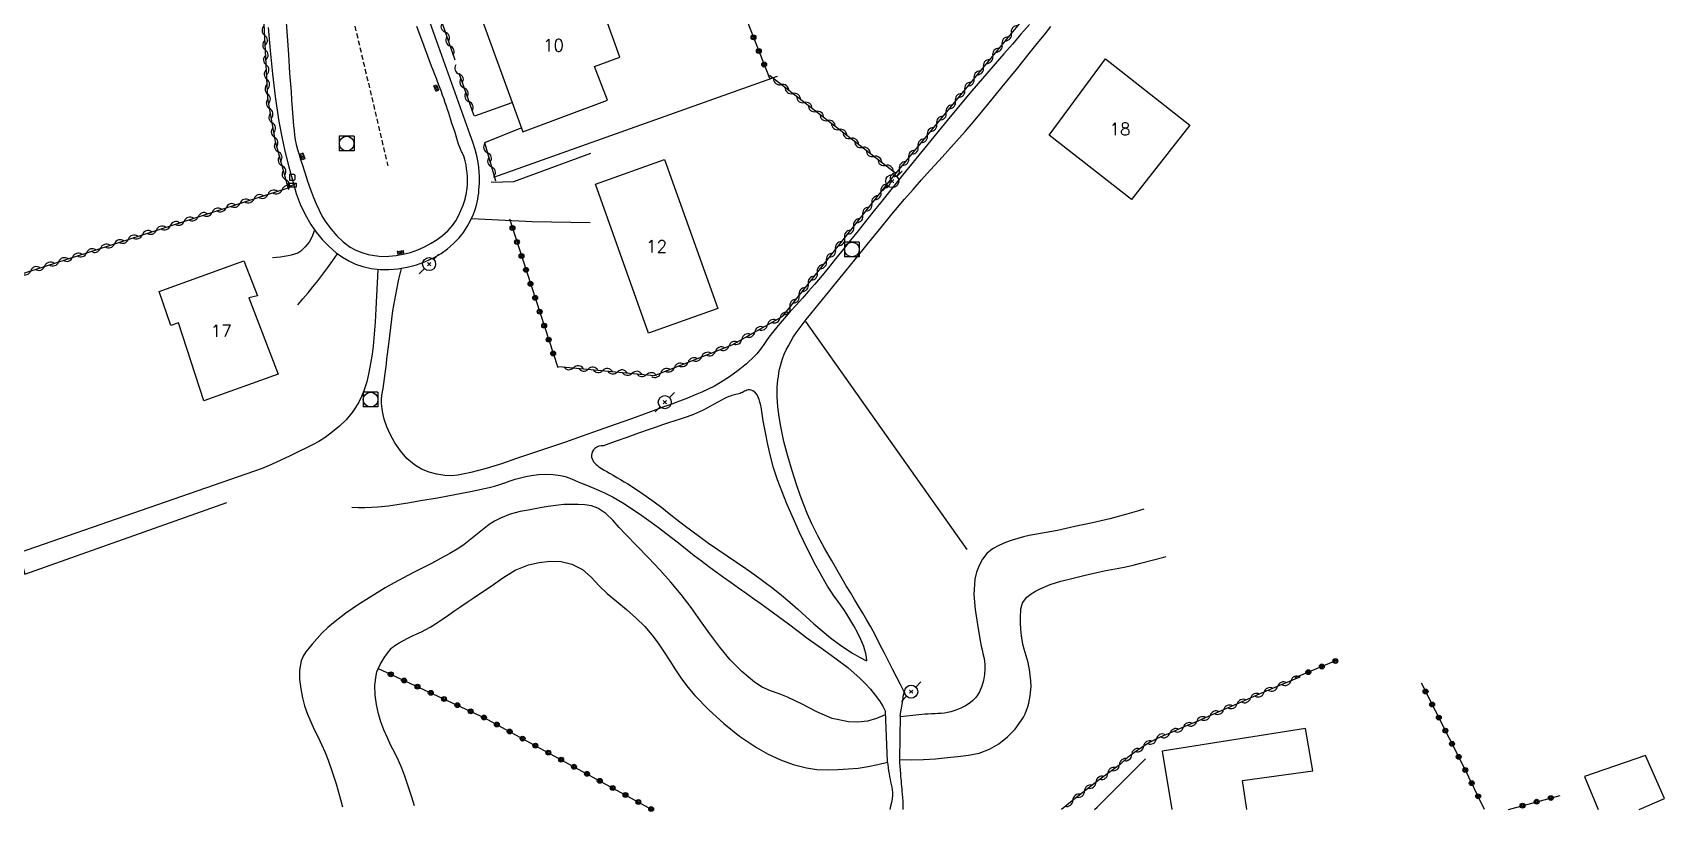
# Model space of a CAD drawing. Header units: millimetres. Extents: x 137000 to 138002, y 152999 to 154002.
# Drawn here: x 137097.7 to 137264.5, y 152999.7 to 153079.5 of the extents above; entities that cross this region are included whole.
import ezdxf
from ezdxf.enums import TextEntityAlignment as Align

# ---------------------------------------------------------------- set-up
doc = ezdxf.new("R2010")
doc.units = ezdxf.units.MM
doc.linetypes.add('DASHED', pattern=[0.75, 0.5, -0.25])
doc.layers.get('0').update_dxf_attribs({"linetype": 'CONTINUOUS'})
for name, color, linetype in [('W0001', 6, 'DASHED'), ('W0014', 7, 'CONTINUOUS'), ('W0017', 7, 'CONTINUOUS'), ('W0071', 7, 'CONTINUOUS'), ('W0101', 7, 'CONTINUOUS'), ('W0104', 1, 'CONTINUOUS'), ('W0120', 7, 'CONTINUOUS'), ('W0310', 3, 'CONTINUOUS'), ('W0323', 7, 'CONTINUOUS'), ('W0330', 7, 'CONTINUOUS'), ('W0333', 7, 'CONTINUOUS'), ('W0401', 7, 'CONTINUOUS'), ('W0420', 7, 'CONTINUOUS'), ('W0438', 7, 'CONTINUOUS'), ('W0473', 7, 'CONTINUOUS'), ('W0510', 5, 'CONTINUOUS'), ('W0991', 7, 'CONTINUOUS')]:
    doc.layers.add(name, color=color, linetype=linetype)
doc.styles.get("Standard").update_dxf_attribs({"font": 'romans.shx', "width": 0.85})

# ---------------------------------------------------------------- blocks, each defined once
blk = doc.blocks.new('T420')
for p, q in [((0.75, 0.75), (-0.75, 0.75)), ((-0.75, 0.75), (-0.75, -0.75)), ((0.75, 0.75), (0.75, -0.75)), ((0.75, -0.75), (-0.75, -0.75))]:
    blk.add_line(p, q)
blk.add_ellipse((0, 0), major_axis=(-0.53, 0.53), ratio=1, start_param=3.926991, end_param=10.210176)
blk = doc.blocks.new('T473')
for p, q in [((-0.166667, 0.166667), (0.166667, -0.166667)), ((-0.166667, -0.166667), (0.166667, 0.166667)), ((0.500001, 0.500001), (1.000002, 1.000002)), ((-1.000002, -1.000002), (-0.500001, -0.500001))]:
    blk.add_line(p, q)
blk.add_ellipse((0, 0), major_axis=(0.471405, 0.471405), ratio=1, start_param=5.4977871438, end_param=11.780972451)
blk = doc.blocks.new('T401')
for p, q in [((-0.3, 0.3), (0, 0.3)), ((-0.3, -0.25), (-0.3, 0.3)), ((-0.3, 0.15), (0, 0.15)), ((-0.3, 0), (0, 0)), ((0, 0.3), (0, -0.25)), ((-0.3, -0.15), (0, -0.15)), ((-0.3, -0.25), (-0.3, -0.3)), ((-0.3, -0.3), (0, -0.3)), ((0, -0.3), (0, -0.25))]:
    blk.add_line(p, q)
blk = doc.blocks.new('T438')
for p, q in [((-0.4, 0.2), (0.4, 0.2)), ((-0.4, -0.2), (-0.4, 0.2)), ((0.15, 1.1), (-0.3, 1.1)), ((-0.3, 1.1), (-0.3, 0.5)), ((-0.3, 0.5), (0.15, 0.5)), ((0.3, 0.65), (0.3, 0.95)), ((0.4, 0.2), (0.4, -0.2))]:
    blk.add_line(p, q)
at = {"flags": 128}
for points in [[(-0.4, -0.2), (0.4, 0.2)], [(0.4, -0.2), (-0.4, -0.2)]]:
    blk.add_lwpolyline(points, dxfattribs=at)
for centre, major_axis, start_param, end_param in [((0.15, 0.95), (0.106, -0.106), 0.785398, 2.356194), ((0.15, 0.65), (0.106, 0.106), 3.926991, 5.497787)]:
    blk.add_ellipse(centre, major_axis=major_axis, ratio=1, start_param=start_param, end_param=end_param)
blk = doc.blocks.new('t310o')
at = {"color": 0, "linetype": 'Continuous'}
for centre, start, end in [((-0.5, 0.38), 216.8699, 323.1304), ((0.5, -0.37), 36.8699, 143.1303)]:
    blk.add_arc(centre, 0.625, start, end, dxfattribs=at)
blk = doc.blocks.new('t323o')
at = {"color": 0, "linetype": 'Continuous'}
for radius in [0.25, 0.15]:
    blk.add_circle((0, 0), radius, dxfattribs=at)

msp = doc.modelspace()

# ---------------------------------------------------------------- linework, layer by layer
at = {"layer": 'W0001'}
msp.add_lwpolyline([(137181.35, 153171), (137180.39, 153170.39), (137179.44, 153169.77), (137178.51, 153169.12), (137177.59, 153168.46), (137170.06, 153160.95), (137151.14, 153135.45), (137132.07, 153108.31), (137127.02, 153095.47), (137134.01, 153065.86)], dxfattribs=at)
at = {"layer": 'W0014'}
for points in [[(137142.43, 153069.02), (137133.04, 153095.3)], [(137121.77, 153079.99), (137121.97, 153077.64), (137122.2, 153075.28), (137122.48, 153072.94), (137122.83, 153070.6), (137123.13, 153068.98), (137123.48, 153067.36), (137123.88, 153065.76), (137124.32, 153064.16)], [(137123.58, 153081), (137123.7, 153079.11), (137123.84, 153077.23), (137123.97, 153075.34), (137124.11, 153073.46), (137124.17, 153072.58), (137124.22, 153071.7), (137124.28, 153070.82), (137124.36, 153069.95), (137124.42, 153069.46), (137124.48, 153068.98), (137124.55, 153068.5), (137124.64, 153068.02), (137124.77, 153067.52), (137124.93, 153067.01), (137125.09, 153066.51), (137125.26, 153066.02), (137125.53, 153065.16), (137125.81, 153064.29), (137126.1, 153063.44), (137126.42, 153062.6), (137126.69, 153061.95), (137126.98, 153061.31), (137127.3, 153060.68), (137127.67, 153060.08), (137128.21, 153059.37), (137128.79, 153058.69), (137129.44, 153058.07), (137130.16, 153057.54), (137130.74, 153057.22), (137131.35, 153056.97), (137131.99, 153056.79), (137132.63, 153056.66), (137133.37, 153056.59), (137134.12, 153056.6), (137134.86, 153056.67), (137135.59, 153056.8), (137136.33, 153056.99), (137137.06, 153057.25), (137137.76, 153057.56), (137138.44, 153057.93), (137139.04, 153058.31), (137139.6, 153058.73), (137140.13, 153059.2), (137140.61, 153059.73), (137140.95, 153060.21), (137141.24, 153060.73), (137141.48, 153061.27), (137141.7, 153061.81), (137141.77, 153062.02), (137141.84, 153062.24), (137141.91, 153062.45), (137141.96, 153062.67), (137142.01, 153062.89), (137142.06, 153063.11), (137142.09, 153063.33), (137142.12, 153063.56), (137142.15, 153063.95), (137142.16, 153064.35), (137142.14, 153064.74), (137142.11, 153065.14), (137142.06, 153065.54), (137142.01, 153065.95), (137141.93, 153066.35), (137141.82, 153066.75), (137141.78, 153066.85), (137141.74, 153066.94), (137141.69, 153067.03), (137141.65, 153067.12), (137141.6, 153067.21), (137141.55, 153067.3), (137141.5, 153067.39), (137141.46, 153067.49), (137141.25, 153068.07), (137141.06, 153068.66), (137140.88, 153069.25), (137140.69, 153069.84), (137140.57, 153070.19), (137140.46, 153070.55), (137140.35, 153070.9), (137140.23, 153071.25), (137140.12, 153071.61), (137140, 153071.96), (137139.88, 153072.31), (137139.76, 153072.67), (137139.61, 153073.09), (137139.45, 153073.52), (137139.29, 153073.94), (137139.13, 153074.37), (137138.97, 153074.79), (137138.8, 153075.21), (137138.64, 153075.64), (137138.48, 153076.06), (137137.73, 153078.09), (137136.99, 153080.12)], [(137124.32, 153064.16), (137124.63, 153063.03), (137125.04, 153061.94), (137125.55, 153060.87), (137126.13, 153059.86), (137126.69, 153059.06), (137127.31, 153058.3), (137128, 153057.6), (137128.74, 153056.96), (137129.36, 153056.52), (137130.02, 153056.12), (137130.72, 153055.79), (137131.44, 153055.54), (137132.32, 153055.35), (137133.22, 153055.25), (137134.12, 153055.24), (137135.02, 153055.31), (137135.98, 153055.47), (137136.93, 153055.72), (137137.86, 153056.06), (137138.74, 153056.48), (137139.45, 153056.89), (137140.11, 153057.37), (137140.72, 153057.9), (137141.29, 153058.49), (137141.73, 153059.04), (137142.13, 153059.63), (137142.47, 153060.25), (137142.76, 153060.89), (137142.87, 153061.19), (137142.97, 153061.5), (137143.06, 153061.81), (137143.14, 153062.12), (137143.2, 153062.44), (137143.25, 153062.75), (137143.3, 153063.07), (137143.33, 153063.39), (137143.38, 153064.04), (137143.39, 153064.68), (137143.35, 153065.33), (137143.28, 153065.97), (137143.14, 153066.75), (137142.94, 153067.52), (137142.7, 153068.28), (137142.42, 153069.02)]]:
    msp.add_lwpolyline(points, dxfattribs=at)
at = {"layer": 'W0017'}
for points in [[(137142.89, 153070.96), (137146.73, 153072.34)], [(137143.92, 153068.24), (137147.65, 153069.74)], [(137144.58, 153064.17), (137146.91, 153064.25), (137154.77, 153067.14)], [(137142.58, 153060.47), (137148.78, 153060.17), (137154.7, 153060.04)], [(137126.48, 153059.2), (137126.26, 153058.61), (137125.95, 153058.05), (137125.56, 153057.55), (137125.1, 153057.12), (137124.8, 153056.93), (137124.47, 153056.81), (137124.14, 153056.72), (137123.81, 153056.64), (137123.42, 153056.56), (137123.02, 153056.5), (137122.62, 153056.46), (137122.22, 153056.44)], [(137124.81, 153051.64), (137125.33, 153052.24), (137125.85, 153052.85), (137126.35, 153053.46), (137126.84, 153054.09), (137127.36, 153054.77), (137127.88, 153055.46), (137128.38, 153056.16), (137128.87, 153056.86)], [(137206.26, 153000), (137206.54, 153000.23), (137211.49, 153005.17)]]:
    msp.add_lwpolyline(points, dxfattribs=at)
at = {"layer": 'W0071'}
for points in [[(137199.61, 153080.32), (137198.74, 153079.31), (137197.87, 153078.31), (137196.99, 153077.31), (137196.12, 153076.3), (137195.25, 153075.3), (137194.38, 153074.29), (137193.52, 153073.27), (137191.21, 153070.49), (137188.92, 153067.69), (137186.65, 153064.88), (137184.37, 153062.06), (137183.61, 153061.11), (137182.84, 153060.15), (137182.09, 153059.2), (137181.33, 153058.24), (137180.57, 153057.28), (137179.8, 153056.32), (137179.03, 153055.38), (137178.25, 153054.43), (137177.65, 153053.72), (137177.03, 153053.02), (137176.41, 153052.32), (137175.78, 153051.63), (137175.16, 153050.94), (137174.54, 153050.23), (137173.93, 153049.53), (137173.34, 153048.81), (137173.1, 153048.5), (137172.88, 153048.19), (137172.66, 153047.87), (137172.44, 153047.56), (137172.22, 153047.24), (137171.99, 153046.93), (137171.74, 153046.63), (137171.48, 153046.34), (137170.68, 153045.6), (137169.83, 153044.91), (137168.95, 153044.27), (137168.03, 153043.68), (137167.41, 153043.32), (137166.76, 153043), (137166.11, 153042.71), (137165.45, 153042.42), (137164.66, 153042.09), (137163.85, 153041.78), (137163.05, 153041.48), (137162.24, 153041.18), (137160.59, 153040.57), (137158.93, 153039.97), (137157.27, 153039.38), (137155.61, 153038.79), (137153.88, 153038.19), (137152.16, 153037.59), (137150.43, 153037), (137148.7, 153036.42), (137147.16, 153035.9), (137145.62, 153035.36), (137144.07, 153034.87), (137142.48, 153034.47), (137141.84, 153034.33), (137141.18, 153034.21), (137140.51, 153034.14), (137139.84, 153034.16), (137139.03, 153034.29), (137138.22, 153034.5), (137137.45, 153034.82), (137136.73, 153035.25), (137135.95, 153035.91), (137135.29, 153036.68), (137134.73, 153037.51), (137134.24, 153038.39), (137133.9, 153039.14), (137133.64, 153039.92), (137133.46, 153040.72), (137133.35, 153041.54), (137133.36, 153042.06), (137133.43, 153042.57), (137133.53, 153043.08), (137133.61, 153043.59), (137133.68, 153044.09), (137133.74, 153044.59), (137133.8, 153045.09), (137133.86, 153045.59), (137133.92, 153046.09), (137133.98, 153046.59), (137134.05, 153047.1), (137134.11, 153047.6), (137134.21, 153048.45), (137134.3, 153049.31), (137134.41, 153050.17), (137134.53, 153051.02), (137134.72, 153052.1), (137134.93, 153053.19), (137135.15, 153054.26), (137135.4, 153055.34)], [(137186.81, 153012.02), (137186.42, 153012.79), (137186.02, 153013.57), (137185.63, 153014.34), (137185.23, 153015.11), (137184.78, 153016), (137184.32, 153016.89), (137183.86, 153017.79), (137183.39, 153018.67), (137182.98, 153019.38), (137182.57, 153020.09), (137182.15, 153020.79), (137181.73, 153021.49), (137181.31, 153022.19), (137180.88, 153022.89), (137180.47, 153023.59), (137180.06, 153024.3), (137179.36, 153025.52), (137178.66, 153026.74), (137177.98, 153027.98), (137177.35, 153029.24), (137176.92, 153030.2), (137176.53, 153031.17), (137176.16, 153032.15), (137175.82, 153033.14), (137175.34, 153034.63), (137174.9, 153036.13), (137174.51, 153037.64), (137174.19, 153039.17), (137174.03, 153040.18), (137173.9, 153041.18), (137173.83, 153042.2), (137173.83, 153043.22), (137173.85, 153043.58), (137173.89, 153043.95), (137173.94, 153044.31), (137174, 153044.68), (137174.07, 153045.04), (137174.15, 153045.39), (137174.25, 153045.75), (137174.36, 153046.1), (137174.53, 153046.57), (137174.74, 153047.02), (137174.97, 153047.45), (137175.21, 153047.88), (137175.47, 153048.32), (137175.76, 153048.75), (137176.06, 153049.16), (137176.36, 153049.58), (137176.8, 153050.14), (137177.25, 153050.7), (137177.71, 153051.25), (137178.16, 153051.8), (137179.06, 153052.91), (137179.97, 153054.02), (137180.87, 153055.13), (137181.77, 153056.24), (137183.03, 153057.79), (137184.29, 153059.35), (137185.56, 153060.91), (137186.85, 153062.44), (137187.71, 153063.44), (137188.59, 153064.43), (137189.48, 153065.42), (137190.37, 153066.4), (137191.26, 153067.38), (137192.15, 153068.36), (137193.03, 153069.36), (137193.89, 153070.36), (137195.37, 153072.13), (137196.83, 153073.92), (137198.28, 153075.72), (137199.73, 153077.52), (137200.42, 153078.38), (137201.11, 153079.23), (137201.8, 153080.09)], [(137132.98, 153055.21), (137132.93, 153053.88), (137132.86, 153052.54), (137132.79, 153051.21), (137132.7, 153049.87), (137132.64, 153049.05), (137132.58, 153048.22), (137132.51, 153047.4), (137132.4, 153046.58), (137132.25, 153045.63), (137132.07, 153044.69), (137131.85, 153043.75), (137131.56, 153042.83), (137131.32, 153042.24), (137131.04, 153041.67), (137130.72, 153041.12), (137130.36, 153040.6), (137129.74, 153039.88), (137129.06, 153039.23), (137128.34, 153038.63), (137127.59, 153038.07), (137126.96, 153037.66), (137126.3, 153037.31), (137125.64, 153036.98), (137124.97, 153036.65), (137124.02, 153036.19), (137123.07, 153035.74), (137122.11, 153035.31), (137121.15, 153034.9)], [(137182.99, 153015.2), (137182.95, 153015.57), (137182.88, 153015.94), (137182.79, 153016.31), (137182.67, 153016.67), (137182.38, 153017.4), (137182.03, 153018.11), (137181.65, 153018.8), (137181.25, 153019.48), (137180.95, 153019.97), (137180.63, 153020.46), (137180.3, 153020.93), (137179.97, 153021.4), (137179.63, 153021.87), (137179.3, 153022.35), (137178.98, 153022.83), (137178.68, 153023.32), (137177.77, 153024.97), (137176.92, 153026.64), (137176.11, 153028.34), (137175.34, 153030.05), (137174.82, 153031.26), (137174.32, 153032.48), (137173.86, 153033.71), (137173.45, 153034.96), (137173.13, 153036.15), (137172.86, 153037.35), (137172.62, 153038.56), (137172.39, 153039.76), (137172.35, 153040), (137172.31, 153040.24), (137172.28, 153040.48), (137172.26, 153040.72), (137172.22, 153040.97), (137172.18, 153041.21), (137172.13, 153041.45), (137172.06, 153041.68), (137171.98, 153041.93), (137171.89, 153042.18), (137171.77, 153042.42), (137171.6, 153042.63), (137171.47, 153042.74), (137171.33, 153042.83), (137171.17, 153042.9), (137170.99, 153042.93), (137170.86, 153042.92), (137170.73, 153042.89), (137170.61, 153042.84), (137170.49, 153042.79), (137170.38, 153042.72), (137170.27, 153042.66), (137170.15, 153042.61), (137170.04, 153042.56), (137169.9, 153042.52), (137169.75, 153042.48), (137169.61, 153042.45), (137169.46, 153042.41), (137169.32, 153042.38), (137169.18, 153042.34), (137169.03, 153042.3), (137168.89, 153042.25), (137168.5, 153042.08), (137168.12, 153041.89), (137167.74, 153041.68), (137167.37, 153041.47), (137167.01, 153041.25), (137166.63, 153041.04), (137166.26, 153040.85), (137165.87, 153040.67), (137165.25, 153040.41), (137164.62, 153040.18), (137163.99, 153039.96), (137163.36, 153039.75), (137162.72, 153039.54), (137162.08, 153039.34), (137161.45, 153039.13), (137160.82, 153038.91), (137159.63, 153038.49), (137158.44, 153038.07), (137157.25, 153037.64), (137156.07, 153037.21)], [(137156.07, 153037.21), (137155.83, 153037.21), (137155.59, 153037.16), (137155.37, 153037.06), (137155.17, 153036.93), (137155.04, 153036.78), (137154.93, 153036.61), (137154.87, 153036.43), (137154.84, 153036.24), (137154.84, 153036.06), (137154.89, 153035.88), (137154.96, 153035.72), (137155.05, 153035.57), (137155.16, 153035.42), (137155.3, 153035.3), (137155.44, 153035.18), (137155.59, 153035.07), (137155.85, 153034.89), (137156.12, 153034.73), (137156.4, 153034.57), (137156.67, 153034.41), (137157.04, 153034.19), (137157.41, 153033.97), (137157.79, 153033.75), (137158.16, 153033.52), (137158.54, 153033.3), (137158.91, 153033.07), (137159.28, 153032.84), (137159.64, 153032.6), (137160.44, 153032.04), (137161.23, 153031.47), (137162.01, 153030.88), (137162.78, 153030.28), (137163.55, 153029.68), (137164.32, 153029.09), (137165.1, 153028.5), (137165.88, 153027.92), (137166.81, 153027.25), (137167.76, 153026.59), (137168.7, 153025.95), (137169.65, 153025.3), (137170.6, 153024.65), (137171.54, 153024), (137172.47, 153023.32), (137173.38, 153022.63), (137174.25, 153021.94), (137175.1, 153021.22), (137175.93, 153020.48), (137176.75, 153019.74), (137177.58, 153018.99), (137178.43, 153018.27), (137179.29, 153017.56), (137180.18, 153016.89), (137180.85, 153016.43), (137181.54, 153015.99), (137182.25, 153015.59), (137182.97, 153015.2)], [(137121.15, 153034.9), (137096.3, 153026.24), (137096.9, 153024.06), (137117.54, 153031.41)], [(137130.34, 153030.93), (137131, 153030.9), (137131.67, 153030.9), (137132.34, 153030.92), (137133, 153030.96), (137134.09, 153031.07), (137135.18, 153031.23), (137136.26, 153031.42), (137137.34, 153031.6), (137139.1, 153031.9), (137140.87, 153032.21), (137142.63, 153032.55), (137144.38, 153032.94), (137144.92, 153033.08), (137145.45, 153033.25), (137145.98, 153033.43), (137146.51, 153033.61), (137147.04, 153033.78), (137147.58, 153033.94), (137148.12, 153034.08), (137148.68, 153034.18), (137149.42, 153034.26), (137150.16, 153034.29), (137150.91, 153034.27), (137151.65, 153034.18), (137152.14, 153034.06), (137152.61, 153033.89), (137153.08, 153033.7), (137153.54, 153033.5), (137154.42, 153033.15), (137155.31, 153032.78), (137156.18, 153032.38), (137157.04, 153031.94), (137158.05, 153031.36), (137159.03, 153030.72), (137159.99, 153030.06), (137160.93, 153029.39), (137161.69, 153028.84), (137162.43, 153028.28), (137163.16, 153027.72), (137163.89, 153027.14), (137164.61, 153026.57), (137165.34, 153025.99), (137166.08, 153025.43), (137166.82, 153024.87), (137167.58, 153024.31), (137168.34, 153023.76), (137169.11, 153023.21), (137169.87, 153022.67), (137170.64, 153022.12), (137171.41, 153021.58), (137172.18, 153021.03), (137172.94, 153020.48), (137173.96, 153019.73), (137174.97, 153018.98), (137175.98, 153018.23), (137176.99, 153017.47), (137178.34, 153016.49), (137179.7, 153015.52), (137181.05, 153014.51), (137182.31, 153013.41), (137182.85, 153012.87), (137183.36, 153012.31), (137183.84, 153011.71), (137184.3, 153011.1), (137184.47, 153010.84), (137184.62, 153010.58), (137184.76, 153010.31), (137184.89, 153010.03)], [(137186.4, 153009.6), (137186.47, 153009.99), (137186.53, 153010.38), (137186.59, 153010.76), (137186.66, 153011.15), (137186.69, 153011.37), (137186.72, 153011.58), (137186.76, 153011.8), (137186.79, 153012.01)], [(137185.08, 153004.91), (137185.12, 153004.59), (137185.16, 153004.27), (137185.21, 153003.96), (137185.26, 153003.64), (137185.31, 153003.37), (137185.36, 153003.1), (137185.42, 153002.83), (137185.48, 153002.56), (137185.54, 153002.29), (137185.58, 153002.01), (137185.61, 153001.73), (137185.61, 153001.45), (137185.58, 153001.08), (137185.51, 153000.71), (137185.41, 153000.35), (137185.33, 153000)], [(137186.69, 153000), (137186.7, 153000.07), (137186.71, 153000.45), (137186.69, 153000.83), (137186.66, 153001.21), (137186.63, 153001.58), (137186.61, 153001.84), (137186.59, 153002.1), (137186.57, 153002.36), (137186.54, 153002.62), (137186.52, 153002.88), (137186.49, 153003.14), (137186.47, 153003.4), (137186.45, 153003.66), (137186.42, 153004.02), (137186.4, 153004.38), (137186.37, 153004.74), (137186.35, 153005.1)]]:
    msp.add_lwpolyline(points, dxfattribs=at)
at = {"layer": 'W0101'}
for points in [[(137142.66, 153083.5), (137147.83, 153069.32), (137156.47, 153072.58), (137155.14, 153076.01), (137157.73, 153076.96), (137154.12, 153087.05), (137151.62, 153086.16), (137151.42, 153086.67)], [(137201.62, 153068.99), (137207.38, 153076.81), (137216.02, 153070.02), (137210.05, 153062.4), (137201.62, 153068.99)], [(137162.31, 153066.51), (137167.75, 153051.25), (137160.67, 153048.72), (137155.23, 153063.98)], [(137119.29, 153056.13), (137120.67, 153052.54), (137119.78, 153052.35), (137122.79, 153044.53), (137115.21, 153041.8), (137112.6, 153049.79), (137111.83, 153049.5), (137110.63, 153053)]]:
    msp.add_lwpolyline(points, close=True, dxfattribs=at)
for points in [[(137227.86, 153008.28), (137213.2, 153005.96), (137214.18, 153000)], [(137221.86, 153000), (137221.39, 153002.97), (137228.61, 153003.94), (137227.86, 153008.28)]]:
    msp.add_lwpolyline(points, dxfattribs=at)
at = {"layer": 'W0104'}
for points in [[(137262.62, 153005.51), (137256.38, 153003.36), (137257.78, 153000)], [(137261.95, 153000), (137264.54, 153001.12), (137262.62, 153005.51)]]:
    msp.add_lwpolyline(points, dxfattribs=at)
at = {"layer": 'W0120'}
for points in [[(137184.86, 153010.01), (137185.08, 153004.91)], [(137186.4, 153009.6), (137186.32, 153005.12)]]:
    msp.add_lwpolyline(points, dxfattribs=at)
at = {"layer": 'W0310'}
for points in [[(137086.07, 153051.42), (137123.82, 153063.61), (137122.52, 153068.33), (137121.75, 153072.73), (137120.67, 153094.36), (137117.39, 153094.1)], [(137151.51, 153045.33), (137161.26, 153044.4), (137169.21, 153047.54), (137174.39, 153050.47), (137185.33, 153064.3), (137206.5, 153090.01)], [(137136.69, 153088.76), (137140.85, 153076.69)], [(137141.26, 153075.34), (137142.8, 153071.01)], [(137185.97, 153065.08), (137173.04, 153075.08)], [(137143.91, 153068.23), (137145.01, 153064.31)], [(137227.25, 153013.55), (137225.18, 153012.67), (137223.11, 153011.78), (137221.04, 153010.89), (137218.98, 153009.99), (137217.9, 153009.52), (137216.82, 153009.05), (137215.74, 153008.58), (137214.66, 153008.1), (137213.98, 153007.81), (137213.29, 153007.53), (137212.61, 153007.22), (137211.95, 153006.87), (137211.15, 153006.38), (137210.37, 153005.84), (137209.62, 153005.27), (137208.91, 153004.65)], [(137208.91, 153004.65), (137206.35, 153002.73), (137203.83, 153000.76), (137202.89, 153000)]]:
    msp.add_lwpolyline(points, dxfattribs=at)
at = {"layer": 'W0323'}
for points in [[(137167.16, 153089.81), (137173.04, 153074.81)], [(137146.44, 153060.43), (137151.39, 153045.22)], [(137231.07, 153015.26), (137226.74, 153013.48)], [(137132.95, 153014.45), (137143.9, 153009.38), (137161.02, 153000)], [(137246.16, 153000), (137243.99, 153004.43), (137239.69, 153012.92)], [(137248.59, 153000), (137253.87, 153001.44)]]:
    msp.add_lwpolyline(points, dxfattribs=at)
at = {"layer": 'W0330'}
msp.add_lwpolyline([(137173.81, 153074.99), (137144.83, 153064.67)], dxfattribs=at)
at = {"layer": 'W0333'}
msp.add_lwpolyline([(137193.25, 153026.61), (137176.74, 153049.92)], dxfattribs=at)
at = {"layer": 'W0510'}
for points in [[(137184.87, 153009.68), (137183.98, 153009.3), (137183.05, 153009.05), (137182.08, 153008.93), (137181.11, 153008.96), (137179.44, 153009.32), (137177.86, 153009.99), (137176.36, 153010.77), (137174.87, 153011.48), (137174.02, 153011.82), (137173.14, 153012.14), (137172.28, 153012.51), (137171.49, 153013.01), (137170.2, 153014.1), (137169.02, 153015.32), (137167.95, 153016.61), (137166.94, 153017.96), (137165.99, 153019.31), (137165.02, 153020.66), (137164.02, 153021.99), (137162.95, 153023.27), (137161.82, 153024.51), (137160.66, 153025.74), (137159.49, 153026.95), (137158.3, 153028.15), (137157.66, 153028.85), (137157.02, 153029.59), (137156.3, 153030.28), (137155.47, 153030.82), (137154.82, 153031.05), (137154.14, 153031.16), (137153.46, 153031.2), (137152.8, 153031.21), (137151.99, 153031.19), (137151.19, 153031.11), (137150.39, 153030.99), (137149.6, 153030.85), (137148.57, 153030.67), (137147.53, 153030.47), (137146.51, 153030.2), (137145.52, 153029.81), (137144.93, 153029.51), (137144.38, 153029.15), (137143.85, 153028.76), (137143.34, 153028.34), (137142.84, 153027.93), (137142.33, 153027.52), (137141.81, 153027.12), (137141.27, 153026.75), (137140.35, 153026.2), (137139.41, 153025.68), (137138.46, 153025.18), (137137.51, 153024.69), (137136.55, 153024.2), (137135.6, 153023.71), (137134.66, 153023.2), (137133.73, 153022.66), (137132.38, 153021.83), (137131.02, 153020.98), (137129.7, 153020.08), (137128.44, 153019.11), (137127.86, 153018.6), (137127.31, 153018.06), (137126.78, 153017.49), (137126.28, 153016.9), (137125.96, 153016.52), (137125.64, 153016.12), (137125.35, 153015.68), (137125.15, 153015.2), (137124.98, 153014.25), (137124.98, 153013.29), (137125.1, 153012.35), (137125.27, 153011.43), (137125.49, 153010.59), (137125.78, 153009.76), (137126.12, 153008.96), (137126.49, 153008.18), (137126.87, 153007.41), (137127.24, 153006.63), (137127.6, 153005.84), (137127.91, 153005.04), (137128.33, 153003.84), (137128.71, 153002.63), (137129.07, 153001.41), (137129.37, 153000.27)], [(137211.3, 153030.72), (137210.78, 153030.55), (137209.59, 153030.2), (137207.83, 153029.72), (137206.05, 153029.32), (137204.27, 153028.94), (137202.49, 153028.55), (137201.91, 153028.43), (137201.33, 153028.33), (137200.74, 153028.23), (137200.16, 153028.13), (137199.58, 153028.02), (137199, 153027.89), (137198.42, 153027.73), (137197.85, 153027.55), (137197.18, 153027.3), (137196.5, 153027.02), (137195.84, 153026.66), (137195.27, 153026.18), (137194.81, 153025.61), (137194.46, 153024.96), (137194.2, 153024.27), (137194.04, 153023.57), (137193.92, 153022.01), (137194.06, 153020.46), (137194.32, 153018.94), (137194.55, 153017.45), (137194.61, 153017.07), (137194.68, 153016.69), (137194.77, 153016.32), (137194.86, 153015.95), (137194.94, 153015.58), (137195.01, 153015.2), (137195.05, 153014.81), (137195.06, 153014.42), (137195.02, 153013.81), (137194.92, 153013.19), (137194.75, 153012.6), (137194.51, 153012.02), (137194.32, 153011.7), (137194.09, 153011.41), (137193.83, 153011.15), (137193.54, 153010.91), (137193.09, 153010.61), (137192.6, 153010.36), (137192.1, 153010.15), (137191.58, 153009.99), (137191.25, 153009.92), (137190.92, 153009.86), (137190.59, 153009.83), (137190.26, 153009.81), (137189.93, 153009.79), (137189.6, 153009.78), (137189.27, 153009.76), (137188.94, 153009.74), (137188.31, 153009.67), (137187.68, 153009.61), (137187.04, 153009.55), (137186.41, 153009.49)], [(137136.73, 153000.36), (137136.46, 153001.27), (137135.75, 153003.42), (137135.44, 153004.23), (137135.09, 153005.02), (137134.72, 153005.79), (137134.33, 153006.56), (137133.96, 153007.34), (137133.61, 153008.14), (137133.31, 153008.95), (137133.07, 153009.79), (137132.86, 153010.74), (137132.71, 153011.71), (137132.67, 153012.7), (137132.8, 153013.69), (137132.9, 153014.08), (137133.05, 153014.46), (137133.22, 153014.83), (137133.42, 153015.18), (137133.63, 153015.52), (137133.86, 153015.85), (137134.11, 153016.17), (137134.36, 153016.48), (137134.45, 153016.57), (137134.54, 153016.65), (137134.64, 153016.72), (137134.74, 153016.79), (137135.17, 153017.06), (137135.61, 153017.3), (137136.07, 153017.53), (137136.52, 153017.75), (137136.98, 153017.96), (137137.44, 153018.18), (137137.89, 153018.41), (137138.33, 153018.66), (137138.98, 153019.06), (137139.61, 153019.47), (137140.24, 153019.9), (137140.87, 153020.34), (137141.49, 153020.77), (137142.11, 153021.21), (137142.75, 153021.63), (137143.38, 153022.05), (137144.57, 153022.85), (137145.77, 153023.71), (137147.04, 153024.48), (137148.41, 153025.03), (137149.49, 153025.28), (137150.61, 153025.41), (137151.74, 153025.37), (137152.84, 153025.1), (137153.9, 153024.54), (137154.81, 153023.75), (137155.61, 153022.88), (137156.43, 153022.1), (137157.41, 153021.28), (137158.41, 153020.47), (137159.38, 153019.62), (137160.29, 153018.71), (137160.99, 153017.88), (137161.64, 153017), (137162.25, 153016.1), (137162.83, 153015.19), (137163.42, 153014.27), (137164.03, 153013.37), (137164.69, 153012.5), (137165.4, 153011.67), (137166.84, 153010.19), (137168.36, 153008.79), (137169.98, 153007.49), (137171.7, 153006.34), (137172.91, 153005.67), (137174.17, 153005.08), (137175.47, 153004.61), (137176.82, 153004.26), (137177.88, 153004.1), (137178.96, 153004.05), (137180.03, 153004.08), (137181.1, 153004.14), (137182.1, 153004.24), (137183.11, 153004.39), (137184.1, 153004.59), (137185.09, 153004.84)], [(137186.35, 153005.1), (137187.58, 153005.08), (137188.8, 153005.11), (137190.02, 153005.19), (137191.24, 153005.31), (137192.31, 153005.43), (137193.4, 153005.55), (137194.49, 153005.77), (137195.52, 153006.16), (137196.49, 153006.73), (137197.37, 153007.43), (137198.15, 153008.23), (137198.81, 153009.13), (137199.01, 153009.45), (137199.18, 153009.79), (137199.32, 153010.15), (137199.44, 153010.51), (137199.54, 153010.87), (137199.62, 153011.24), (137199.69, 153011.61), (137199.74, 153011.98), (137199.79, 153012.57), (137199.77, 153013.15), (137199.7, 153013.74), (137199.62, 153014.31), (137199.56, 153014.67), (137199.48, 153015.02), (137199.38, 153015.37), (137199.28, 153015.72), (137199.17, 153016.07), (137199.07, 153016.41), (137198.99, 153016.77), (137198.92, 153017.12), (137198.82, 153017.77), (137198.74, 153018.43), (137198.69, 153019.09), (137198.7, 153019.75), (137198.71, 153019.94), (137198.72, 153020.14), (137198.73, 153020.33), (137198.75, 153020.52), (137198.79, 153020.72), (137198.84, 153020.91), (137198.91, 153021.1), (137199, 153021.28), (137199.35, 153021.71), (137199.78, 153022.05), (137200.24, 153022.33), (137200.7, 153022.58), (137201.75, 153023.03), (137202.84, 153023.36), (137203.94, 153023.63), (137205.03, 153023.9), (137205.77, 153024.08), (137206.51, 153024.25), (137207.25, 153024.4), (137208, 153024.55), (137208.74, 153024.69), (137209.48, 153024.84), (137210.22, 153025.01), (137210.96, 153025.19), (137212.16, 153025.5), (137213.37, 153025.82), (137213.61, 153025.89)]]:
    msp.add_lwpolyline(points, dxfattribs=at)

# ---------------------------------------------------------------- block references
at = {"layer": 'W0310'}
for p, rotation in [((137121.43, 153079.19), 92.86095202778442), ((137139.87, 153079.53), 289.0070216616097), ((137197.77, 153079.41), 50.52449266178707), ((137121.5, 153077.69), 92.86095202778442), ((137140.36, 153078.11), 289.0070216616097), ((137195.87, 153077.09), 50.52449266178707), ((137196.82, 153078.25), 50.52449266178707), ((137121.58, 153076.19), 92.86095202778442), ((137194.91, 153075.93), 50.52449266178707), ((137121.65, 153074.7), 92.86095202778442), ((137141.29, 153075.25), 289.5574794400551), ((137141.79, 153073.83), 289.5574794400551), ((137174.23, 153074.16), 142.2768881765923), ((137193.96, 153074.78), 50.52449266178707), ((137121.73, 153073.2), 92.86095202778442), ((137142.3, 153072.42), 289.5574794400551), ((137175.42, 153073.25), 142.2768881765923), ((137176.6, 153072.33), 142.2768881765923), ((137192.05, 153072.46), 50.52449266178707), ((137193, 153073.62), 50.52449266178707), ((137121.93, 153071.71), 99.90638507208327), ((137177.79, 153071.41), 142.2768881765923), ((137191.1, 153071.3), 50.52449266178707), ((137122.19, 153070.24), 99.90638507208327), ((137122.44, 153068.76), 99.90638507208327), ((137178.98, 153070.49), 142.2768881765923), ((137180.16, 153069.57), 142.2768881765923), ((137189.19, 153068.99), 50.52449266178707), ((137190.14, 153070.15), 50.52449266178707), ((137122.8, 153067.3), 105.4369572736066), ((137144.2, 153067.19), 285.7598544738421), ((137181.35, 153068.66), 142.2768881765923), ((137182.54, 153067.74), 142.2768881765923), ((137188.24, 153067.83), 50.52449266178707), ((137123.2, 153065.86), 105.4369572736066), ((137144.61, 153065.75), 285.7598544738421), ((137183.72, 153066.82), 142.2768881765923), ((137184.91, 153065.9), 142.2768881765923), ((137186.33, 153065.51), 50.52449266178707), ((137187.28, 153066.67), 50.52449266178707), ((137123.6, 153064.41), 105.4369572736066), ((137185.38, 153064.36), 50.52449266178707), ((137120.33, 153062.48), 17.89231005741239), ((137121.76, 153062.94), 17.89231005741239), ((137123.19, 153063.4), 17.89231005741239), ((137184.44, 153063.18), 51.66275002017521), ((137116.05, 153061.1), 17.89231005741239), ((137117.48, 153061.56), 17.89231005741239), ((137118.9, 153062.02), 17.89231005741239), ((137182.58, 153060.83), 51.66275002017521), ((137183.51, 153062), 51.66275002017521), ((137110.34, 153059.26), 17.89231005741239), ((137111.77, 153059.72), 17.89231005741239), ((137113.19, 153060.18), 17.89231005741239), ((137114.62, 153060.64), 17.89231005741239), ((137181.65, 153059.65), 51.66275002017521), ((137106.06, 153057.87), 17.89231005741239), ((137107.48, 153058.34), 17.89231005741239), ((137108.91, 153058.8), 17.89231005741239), ((137179.79, 153057.3), 51.66275002017521), ((137180.72, 153058.47), 51.66275002017521), ((137100.35, 153056.03), 17.89231005741239), ((137101.77, 153056.49), 17.89231005741239), ((137103.2, 153056.95), 17.89231005741239), ((137104.63, 153057.41), 17.89231005741239), ((137178.86, 153056.12), 51.66275002017521), ((137097.49, 153055.11), 17.89231005741239), ((137098.92, 153055.57), 17.89231005741239), ((137177, 153053.77), 51.66275002017521), ((137177.93, 153054.94), 51.66275002017521), ((137176.07, 153052.59), 51.66275002017521), ((137175.14, 153051.41), 51.66275002017521), ((137172.83, 153049.58), 29.49520984586235), ((137174.14, 153050.32), 29.49520984586235), ((137168.89, 153047.41), 21.52997965619251), ((137170.22, 153048.11), 29.49520984586235), ((137171.53, 153048.85), 29.49520984586235), ((137164.71, 153045.76), 21.52997965619251), ((137166.1, 153046.31), 21.52997965619251), ((137167.5, 153046.86), 21.52997965619251), ((137153, 153045.19), 354.5466370014424), ((137154.5, 153045.05), 354.5466370014424), ((137155.99, 153044.9), 354.5466370014424), ((137157.48, 153044.76), 354.5466370014424), ((137158.98, 153044.62), 354.5466370014424), ((137160.47, 153044.48), 354.5466370014424), ((137161.92, 153044.66), 21.52997965619251), ((137163.31, 153045.21), 21.52997965619251), ((137224.98, 153012.58), 203.207879165502), ((137226.36, 153013.17), 203.114522066868), ((137220.85, 153010.8), 203.3945871432701), ((137222.22, 153011.4), 203.3012341902385), ((137223.6, 153011.99), 203.207879165502), ((137216.72, 153009.01), 203.6570875004572), ((137218.09, 153009.61), 203.4519987571807), ((137219.47, 153010.21), 203.3945871432701), ((137213.97, 153007.81), 202.5204323170233), ((137215.35, 153008.41), 203.892649434883), ((137210.07, 153005.61), 217.5588856653434), ((137211.29, 153006.47), 211.723649837353), ((137212.59, 153007.21), 207.8948842331915), ((137208.82, 153004.59), 216.8682591476498), ((137206.42, 153002.79), 216.8682591476498), ((137207.62, 153003.69), 216.8682591476498), ((137204.05, 153000.94), 218.0052754061749), ((137205.24, 153001.87), 218.0052754061749)]:
    msp.add_blockref('t310o', p, dxfattribs=dict(at, rotation=rotation))
at = {"layer": 'W0323'}
for p, rotation in [((137171.4, 153079), 291.3906666300107), ((137171.94, 153077.6), 291.3906666300107), ((137172.49, 153076.21), 291.3906666300107), ((137146.75, 153059.49), 288.0112315308954), ((137147.21, 153058.06), 288.0112315308954), ((137147.67, 153056.63), 288.0112315308954), ((137148.14, 153055.21), 288.0112315308954), ((137148.6, 153053.78), 288.0112315308954), ((137149.07, 153052.35), 288.0112315308954), ((137149.53, 153050.93), 288.0112315308954), ((137149.99, 153049.5), 288.0112315308954), ((137150.46, 153048.07), 288.0112315308954), ((137150.92, 153046.65), 288.0112315308954), ((137229.51, 153014.62), 202.3425035341254), ((137230.9, 153015.19), 202.3425035341254), ((137134.31, 153013.82), 335.1485955259949), ((137135.67, 153013.19), 335.1485955259949), ((137228.13, 153014.05), 202.3425035341254), ((137137.04, 153012.56), 335.1485955259949), ((137138.4, 153011.93), 335.1485955259949), ((137139.76, 153011.3), 335.1485955259949), ((137240.12, 153012.07), 116.8337221084382), ((137141.12, 153010.67), 335.1485955259949), ((137142.48, 153010.04), 335.1485955259949), ((137143.84, 153009.41), 335.1485955259949), ((137240.8, 153010.74), 116.8337221084382), ((137241.48, 153009.4), 116.8337221084382), ((137145.16, 153008.69), 331.266476012945), ((137146.47, 153007.97), 331.266476012945), ((137242.15, 153008.06), 116.8337221084382), ((137147.79, 153007.25), 331.266476012945), ((137149.1, 153006.53), 331.266476012945), ((137242.83, 153006.72), 116.8337221084382), ((137150.42, 153005.81), 331.266476012945), ((137151.73, 153005.09), 331.266476012945), ((137153.05, 153004.37), 331.266476012945), ((137243.51, 153005.38), 116.8337221084382), ((137154.37, 153003.65), 331.266476012945), ((137155.68, 153002.93), 331.266476012945), ((137244.18, 153004.04), 116.1012194772355), ((137244.84, 153002.69), 116.1012194772355), ((137157, 153002.2), 331.266476012945), ((137158.31, 153001.48), 331.266476012945), ((137245.5, 153001.35), 116.1012194772355), ((137252.93, 153001.18), 15.25680969185389), ((137159.63, 153000.76), 331.266476012945), ((137160.94, 153000.04), 331.266476012945), ((137250.03, 153000.39), 15.25680969185389), ((137251.48, 153000.79), 15.25680969185389)]:
    msp.add_blockref('t323o', p, dxfattribs=dict(at, rotation=rotation))
at = {"layer": 'W0401'}
for p, rotation in [((137139.1, 153073.87), 20.82176702535784), ((137125.15, 153066.75), 198.5348197945188), ((137135.33, 153056.85), 280.7907606482257)]:
    msp.add_blockref('T401', p, dxfattribs=dict(at, rotation=rotation))
at = {"layer": 'W0420'}
for p in [(137129.8, 153068.12), (137181.47, 153057.29), (137132.25, 153041.93)]:
    msp.add_blockref('T420', p, dxfattribs=at)
at = {"layer": 'W0438'}
msp.add_blockref('T438', (137124.24, 153063.88), dxfattribs=at)
at = {"layer": 'W0473'}
for p in [(137185.59, 153064.29), (137138.23, 153055.8), (137162.33, 153041.67), (137187.52, 153012.05)]:
    msp.add_blockref('T473', p, dxfattribs=at)

# ---------------------------------------------------------------- texts
at = {"layer": 'W0991'}
for s, p in [('10', (137150.95, 153078.18)), ('18', (137208.88, 153069.61)), ('12', (137161.49, 153057.61)), ('17', (137116.98, 153048.97))]:
    msp.add_text(s, height=1.25, dxfattribs=at).set_placement(p, align=Align.MIDDLE_CENTER)

doc.saveas('drawing.dxf')
